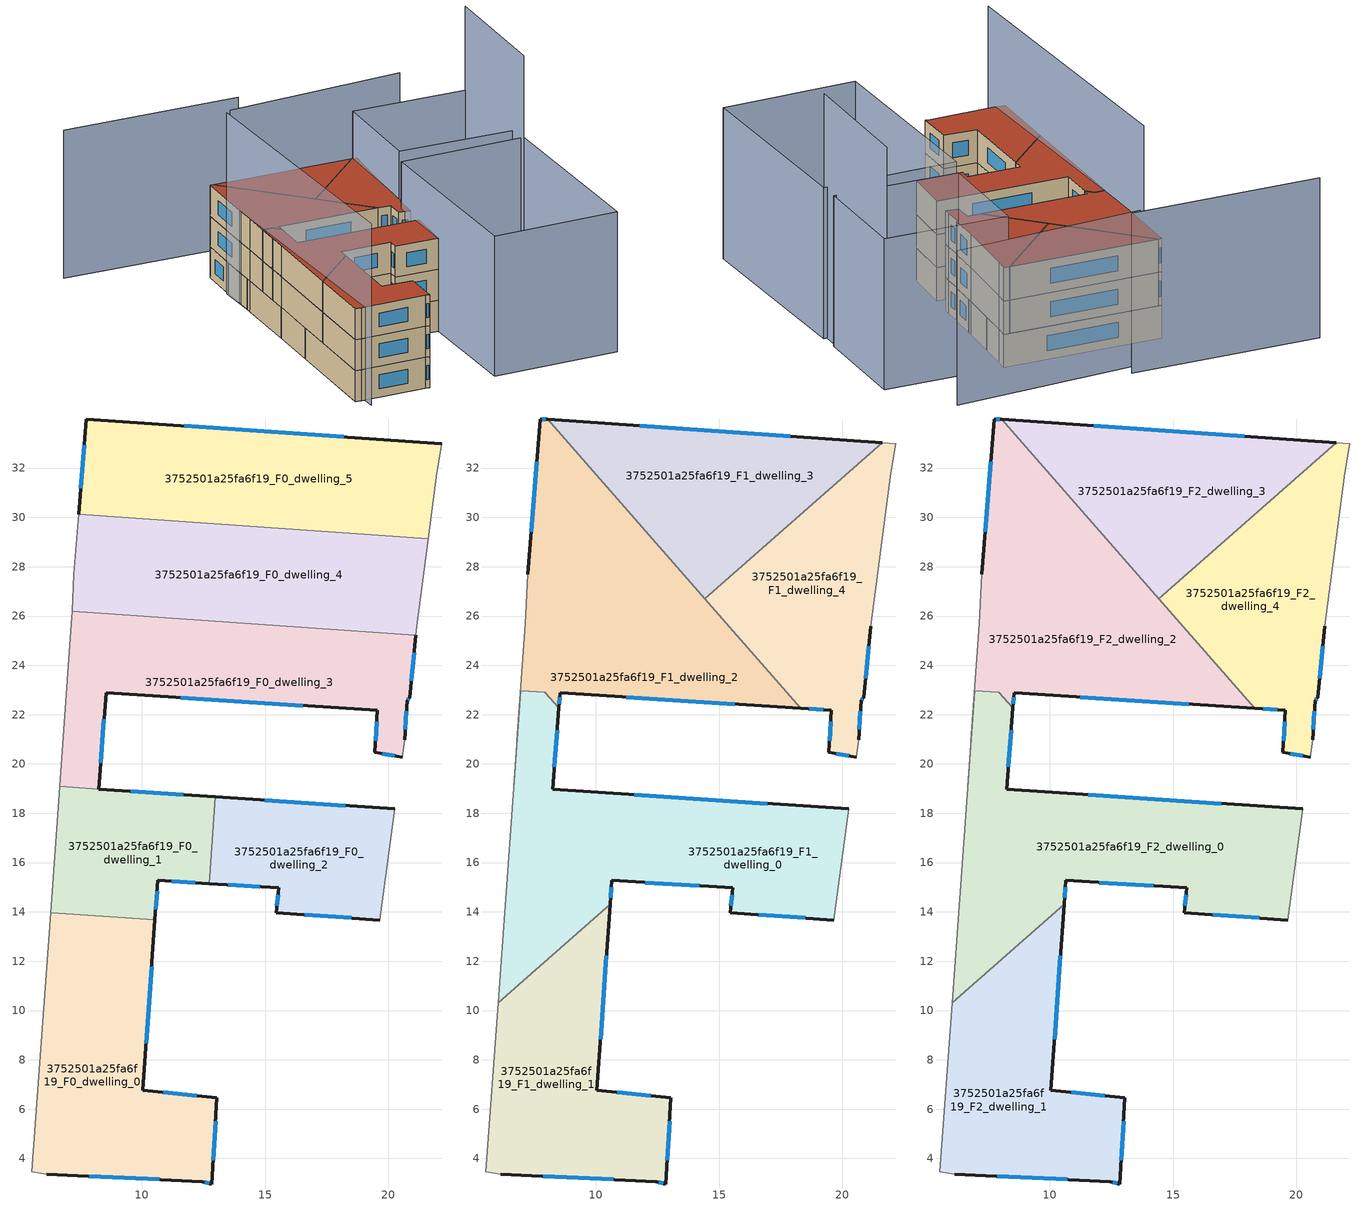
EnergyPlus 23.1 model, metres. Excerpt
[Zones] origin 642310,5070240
3752501a25fa6f19_F0_dwelling_0
 floor ground (EU_floor_Construction): 10.54,13.67 10.05,6.77 13.05,6.47 12.85,2.96 12.45,3.07 6.14,3.37 5.54,3.47 6.3,13.97 z0
 wall outside (EU_wall_Construction): 6.14,3.37 12.45,3.07 12.85,2.96 13.05,6.47 10.05,6.77 10.54,13.67 z0:3
 wall adiabatic (EU_wall_Construction): 6.3,13.97 5.54,3.47 6.14,3.37 z0:3
 wall to 3752501a25fa6f19_F0_dwelling_1 (EU_wall_Construction): 10.54,13.67 6.3,13.97 z0:3
 window (EU_Window_Construction): 7.88,3.28 10.71,3.15 / 10.18,8.67 10.4,11.77 / 12.22,6.55 10.87,6.69 / 12.9,3.93 12.99,5.5 / 12.56,3.04 12.74,2.99 z0.83:2.17
3752501a25fa6f19_F0_dwelling_1
 floor ground (EU_floor_Construction): 12.98,18.66 12.73,15.15 10.65,15.27 10.54,13.67 6.3,13.97 6.67,19.09 8.25,18.98 z0
 wall outside (EU_wall_Construction): 12.98,18.66 8.25,18.98 / 10.54,13.67 10.65,15.27 12.73,15.15 z0:3
 wall to 3752501a25fa6f19_F0_dwelling_2 (EU_wall_Construction): 12.73,15.15 12.98,18.66 z0:3
 wall adiabatic (EU_wall_Construction): 6.67,19.09 6.3,13.97 z0:3
 wall to 3752501a25fa6f19_F0_dwelling_3 (EU_wall_Construction): 8.25,18.98 6.67,19.09 z0:3
 window (EU_Window_Construction): 11.68,18.75 9.55,18.89 / 11.22,15.24 12.16,15.18 / 10.57,14.12 10.62,14.83 z0.83:2.17
3752501a25fa6f19_F0_dwelling_2
 floor ground (EU_floor_Construction): 20.26,18.17 19.66,13.67 15.45,13.97 15.55,14.97 12.73,15.15 12.98,18.66 z0
 wall outside (EU_wall_Construction): 12.73,15.15 15.55,14.97 15.45,13.97 19.66,13.67 / 20.26,18.17 12.99,18.66 z0:3
 wall adiabatic (EU_wall_Construction): 19.66,13.67 20.26,18.17 z0:3
 window (EU_Window_Construction): 15.53,14.7 15.48,14.25 / 13.51,15.1 14.78,15.02 / 18.26,18.31 14.99,18.53 / 16.61,13.89 18.5,13.75 z0.83:2.17
3752501a25fa6f19_F0_dwelling_3
 floor ground (EU_floor_Construction): 21.12,25.21 20.86,22.68 20.76,22.58 20.66,20.98 20.56,20.28 19.46,20.48 19.56,22.18 8.55,22.88 8.25,18.98 6.67,19.09 7.15,25.68 7.18,26.2 z0
 wall outside (EU_wall_Construction): 8.25,18.98 8.55,22.88 19.56,22.18 19.46,20.48 20.56,20.28 / 20.66,20.98 20.76,22.58 20.86,22.68 21.12,25.21 z0:3
 wall adiabatic (EU_wall_Construction): 7.18,26.2 7.15,25.68 6.67,19.09 / 20.56,20.28 20.66,20.98 z0:3
 wall to 3752501a25fa6f19_F0_dwelling_4 (EU_wall_Construction): 21.12,25.21 7.18,26.2 z0:3
 window (EU_Window_Construction): 19.53,21.71 19.49,20.94 / 11.58,22.69 16.53,22.37 / 8.33,20.06 8.47,21.81 / 20.93,23.38 21.05,24.52 / 20.79,22.6 20.83,22.65 / 20.69,21.42 20.73,22.14 / 19.76,20.42 20.26,20.33 z0.83:2.17
3752501a25fa6f19_F0_dwelling_4
 floor ground (EU_floor_Construction): 21.62,29.13 21.16,25.58 21.12,25.21 7.18,26.2 7.25,27.68 7.44,30.13 z0
 wall adiabatic (EU_wall_Construction): 7.44,30.13 7.25,27.68 7.18,26.2 / 21.12,25.21 21.16,25.58 21.62,29.13 z0:3
 wall to 3752501a25fa6f19_F0_dwelling_5 (EU_wall_Construction): 21.62,29.13 7.44,30.13 z0:3
3752501a25fa6f19_F0_dwelling_5
 floor ground (EU_floor_Construction): 22.16,32.99 21.96,31.78 21.62,29.13 7.44,30.13 7.75,33.99 z0
 wall outside (EU_wall_Construction): 22.16,32.99 7.75,33.99 7.44,30.13 z0:3
 wall adiabatic (EU_wall_Construction): 21.62,29.13 21.96,31.78 22.16,32.99 z0:3
 window (EU_Window_Construction): 7.67,32.93 7.53,31.19 / 18.2,33.26 11.72,33.71 z0.83:2.17
3752501a25fa6f19_F1_dwelling_0
 floor to 3752501a25fa6f19_F0_dwelling_2 (EU_floor_Construction): 20.26,18.17 19.66,13.67 15.45,13.97 15.55,14.97 12.73,15.15 12.99,18.66 z3
 floor to 3752501a25fa6f19_F0_dwelling_1 (EU_floor_Construction): 12.98,18.66 12.73,15.15 10.65,15.27 10.58,14.3 9.92,13.72 6.3,13.97 6.68,19.09 8.25,18.98 z3
 floor to 3752501a25fa6f19_F0_dwelling_0 (EU_floor_Construction): 9.92,13.72 6.04,10.31 6.3,13.97 z3
 floor to 3752501a25fa6f19_F0_dwelling_3 (EU_floor_Construction): 7.94,22.92 8.5,22.27 8.25,18.98 6.68,19.09 6.96,22.98 z3
 wall outside (EU_wall_Construction): 20.26,18.17 8.25,18.98 8.5,22.27 / 10.58,14.3 10.65,15.27 15.55,14.97 15.45,13.97 19.66,13.67 z3:6
 wall adiabatic (EU_wall_Construction): 19.66,13.67 20.26,18.17 / 6.96,22.98 6.04,10.31 z3:6
 wall to 3752501a25fa6f19_F1_dwelling_1 (EU_wall_Construction): 6.04,10.31 10.58,14.3 z3:6
 wall to 3752501a25fa6f19_F1_dwelling_2 (EU_wall_Construction): 8.5,22.27 7.94,22.92 6.96,22.98 z3:6
 window (EU_Window_Construction): 8.32,19.89 8.43,21.37 / 16.95,18.4 11.55,18.76 / 16.61,13.89 18.5,13.75 / 15.53,14.7 15.48,14.25 / 12,15.19 14.2,15.06 / 10.6,14.57 10.63,15.01 z3.83:5.17
3752501a25fa6f19_F1_dwelling_1
 floor to 3752501a25fa6f19_F0_dwelling_0 (EU_floor_Construction): 10.54,13.68 10.05,6.77 13.05,6.47 12.85,2.96 12.45,3.07 6.14,3.37 5.54,3.47 6.04,10.31 9.92,13.72 z3
 floor to 3752501a25fa6f19_F0_dwelling_1 (EU_floor_Construction): 10.58,14.3 10.54,13.68 9.92,13.72 z3
 wall outside (EU_wall_Construction): 6.14,3.37 12.45,3.07 12.85,2.96 13.05,6.47 10.05,6.77 10.58,14.3 z3:6
 wall adiabatic (EU_wall_Construction): 6.04,10.31 5.54,3.47 6.14,3.37 z3:6
 window (EU_Window_Construction): 12.56,3.04 12.74,2.99 / 7.88,3.28 10.71,3.15 / 10.19,8.84 10.43,12.23 / 12.22,6.55 10.87,6.69 / 12.9,3.93 12.99,5.5 z3.83:5.17
3752501a25fa6f19_F1_dwelling_2
 floor to 3752501a25fa6f19_F0_dwelling_3 (EU_floor_Construction): 15.37,25.62 18.32,22.26 8.55,22.88 8.5,22.27 7.94,22.92 6.96,22.98 6.7,19.48 7.15,25.68 7.18,26.2 z3
 floor to 3752501a25fa6f19_F0_dwelling_4 (EU_floor_Construction): 11.68,29.83 15.37,25.62 7.18,26.2 7.25,27.68 7.45,30.13 z3
 floor to 3752501a25fa6f19_F0_dwelling_5 (EU_floor_Construction): 8.04,33.97 11.68,29.83 7.45,30.13 7.75,33.99 z3
 wall outside (EU_wall_Construction): 8.04,33.97 7.75,33.99 7.25,27.68 / 8.5,22.27 8.55,22.88 18.32,22.26 z3:6
 wall adiabatic (EU_wall_Construction): 7.25,27.68 7.15,25.68 6.81,20.92 / 6.8,20.8 6.67,19.08 6.96,22.98 / 6.8,20.8 6.81,20.92 z3:6
 wall to 3752501a25fa6f19_F1_dwelling_3 (EU_wall_Construction): 14.42,26.71 8.04,33.97 z3:6
 wall to 3752501a25fa6f19_F1_dwelling_4 (EU_wall_Construction): 18.32,22.26 14.42,26.7 z3:6
 window (EU_Window_Construction): 7.61,32.25 7.39,29.42 / 7.96,33.98 7.83,33.98 / 11.24,22.71 15.63,22.43 / 8.52,22.44 8.54,22.71 z3.83:5.17
3752501a25fa6f19_F1_dwelling_3
 floor to 3752501a25fa6f19_F0_dwelling_5 (EU_floor_Construction): 21.62,33.02 17.51,29.42 11.68,29.83 8.04,33.97 z3
 floor to 3752501a25fa6f19_F0_dwelling_4 (EU_floor_Construction): 17.51,29.42 14.42,26.71 11.68,29.83 z3
 wall outside (EU_wall_Construction): 21.62,33.02 8.04,33.97 z3:6
 wall to 3752501a25fa6f19_F1_dwelling_4 (EU_wall_Construction): 14.42,26.71 21.62,33.02 z3:6
 window (EU_Window_Construction): 17.88,33.28 11.78,33.71 z3.83:5.17
3752501a25fa6f19_F1_dwelling_4
 floor to 3752501a25fa6f19_F0_dwelling_4 (EU_floor_Construction): 21.62,29.13 21.16,25.58 21.12,25.21 15.37,25.62 14.42,26.71 17.51,29.42 z3
 floor to 3752501a25fa6f19_F0_dwelling_3 (EU_floor_Construction): 21.12,25.21 20.86,22.68 20.76,22.58 20.66,20.98 20.56,20.28 19.46,20.48 19.56,22.18 18.32,22.26 15.37,25.62 z3
 floor to 3752501a25fa6f19_F0_dwelling_5 (EU_floor_Construction): 22.16,32.99 21.96,31.78 21.62,29.13 17.51,29.42 21.62,33.02 z3
 wall outside (EU_wall_Construction): 20.66,20.98 20.76,22.58 20.86,22.68 21.16,25.58 / 18.32,22.26 19.56,22.18 19.46,20.48 20.56,20.28 z3:6
 wall adiabatic (EU_wall_Construction): 21.16,25.58 21.96,31.78 22.16,32.99 21.62,33.02 / 20.56,20.28 20.66,20.98 z3:6
 window (EU_Window_Construction): 20.94,23.48 21.08,24.78 / 20.79,22.6 20.83,22.65 / 20.69,21.42 20.73,22.14 / 19.76,20.42 20.26,20.33 / 19.53,21.71 19.49,20.94 / 18.66,22.23 19.22,22.2 z3.83:5.17
3752501a25fa6f19_F2_dwelling_0
 floor to 3752501a25fa6f19_F1_dwelling_0 (EU_floor_Construction): 20.26,18.17 19.66,13.67 15.45,13.97 15.55,14.97 10.65,15.27 10.58,14.3 6.04,10.31 6.96,22.98 7.94,22.92 8.5,22.27 8.25,18.98 z6
 wall outside (EU_wall_Construction): 20.26,18.17 8.25,18.98 8.5,22.27 / 10.58,14.3 10.65,15.27 15.55,14.97 15.45,13.97 19.66,13.67 z6:9
 wall adiabatic (EU_wall_Construction): 19.66,13.67 20.26,18.17 / 6.96,22.98 6.04,10.31 z6:9
 wall to 3752501a25fa6f19_F2_dwelling_1 (EU_wall_Construction): 6.04,10.31 10.58,14.3 z6:9
 wall to 3752501a25fa6f19_F2_dwelling_2 (EU_wall_Construction): 8.5,22.27 7.94,22.92 6.96,22.98 z6:9
 window (EU_Window_Construction): 8.32,19.89 8.43,21.37 / 16.95,18.4 11.55,18.76 / 16.61,13.89 18.5,13.75 / 15.53,14.7 15.48,14.25 / 12,15.19 14.2,15.06 / 10.6,14.57 10.63,15.01 z6.83:8.17
 roof outside (EU_roof_Construction): 19.66,13.67 20.26,18.17 8.25,18.98 8.5,22.27 7.94,22.92 6.96,22.98 6.04,10.31 10.58,14.3 10.65,15.27 15.55,14.97 15.45,13.97 z9
3752501a25fa6f19_F2_dwelling_1
 floor to 3752501a25fa6f19_F1_dwelling_1 (EU_floor_Construction): 10.58,14.3 10.05,6.77 13.05,6.47 12.85,2.96 12.45,3.07 6.14,3.37 5.54,3.47 6.04,10.31 z6
 wall outside (EU_wall_Construction): 6.14,3.37 12.45,3.07 12.85,2.96 13.05,6.47 10.05,6.77 10.58,14.3 z6:9
 wall adiabatic (EU_wall_Construction): 6.04,10.31 5.54,3.47 6.14,3.37 z6:9
 window (EU_Window_Construction): 12.56,3.04 12.74,2.99 / 7.88,3.28 10.71,3.15 / 10.19,8.84 10.43,12.23 / 12.22,6.55 10.87,6.69 / 12.9,3.93 12.99,5.5 z6.83:8.17
 roof outside (EU_roof_Construction): 12.85,2.96 13.05,6.47 10.05,6.77 10.58,14.3 6.04,10.31 5.54,3.47 6.14,3.37 12.45,3.07 z9
3752501a25fa6f19_F2_dwelling_2
 floor to 3752501a25fa6f19_F1_dwelling_2 (EU_floor_Construction): 8.04,33.97 18.32,22.26 8.55,22.88 8.5,22.27 7.94,22.92 6.96,22.98 6.67,19.08 6.8,20.8 6.81,20.92 7.15,25.68 7.25,27.68 7.75,33.99 z6
 wall outside (EU_wall_Construction): 8.04,33.97 7.75,33.99 7.25,27.68 / 8.5,22.27 8.55,22.88 18.32,22.26 z6:9
 wall adiabatic (EU_wall_Construction): 7.25,27.68 7.15,25.68 6.81,20.92 6.8,20.8 6.67,19.08 6.96,22.98 z6:9
 wall to 3752501a25fa6f19_F2_dwelling_3 (EU_wall_Construction): 14.42,26.71 8.04,33.97 z6:9
 wall to 3752501a25fa6f19_F2_dwelling_4 (EU_wall_Construction): 18.32,22.26 14.42,26.7 z6:9
 window (EU_Window_Construction): 7.61,32.25 7.39,29.42 / 7.96,33.98 7.83,33.98 / 11.24,22.71 15.63,22.43 / 8.52,22.44 8.54,22.71 z6.83:8.17
 roof outside (EU_roof_Construction): 18.32,22.26 8.04,33.97 7.75,33.99 7.25,27.68 7.15,25.68 6.81,20.92 6.8,20.8 6.67,19.08 6.96,22.98 7.94,22.92 8.5,22.27 8.55,22.88 z9
3752501a25fa6f19_F2_dwelling_3
 floor to 3752501a25fa6f19_F1_dwelling_3 (EU_floor_Construction): 21.62,33.02 14.42,26.71 8.04,33.97 z6
 wall outside (EU_wall_Construction): 21.62,33.02 8.04,33.97 z6:9
 wall to 3752501a25fa6f19_F2_dwelling_4 (EU_wall_Construction): 14.42,26.71 21.62,33.02 z6:9
 window (EU_Window_Construction): 17.88,33.28 11.78,33.71 z6.83:8.17
 roof outside (EU_roof_Construction): 21.62,33.02 8.04,33.97 14.42,26.71 z9
3752501a25fa6f19_F2_dwelling_4
 floor to 3752501a25fa6f19_F1_dwelling_4 (EU_floor_Construction): 22.16,32.99 21.96,31.78 21.16,25.58 20.86,22.68 20.76,22.58 20.66,20.98 20.56,20.28 19.46,20.48 19.56,22.18 18.32,22.26 14.42,26.71 21.62,33.02 z6
 wall outside (EU_wall_Construction): 20.66,20.98 20.76,22.58 20.86,22.68 21.16,25.58 / 18.32,22.26 19.56,22.18 19.46,20.48 20.56,20.28 z6:9
 wall adiabatic (EU_wall_Construction): 21.16,25.58 21.96,31.78 22.16,32.99 21.62,33.02 / 20.56,20.28 20.66,20.98 z6:9
 window (EU_Window_Construction): 20.94,23.48 21.08,24.78 / 20.79,22.6 20.83,22.65 / 20.69,21.42 20.73,22.14 / 19.76,20.42 20.26,20.33 / 19.53,21.71 19.49,20.94 / 18.66,22.23 19.22,22.2 z6.83:8.17
 roof outside (EU_roof_Construction): 20.56,20.28 20.66,20.98 20.76,22.58 20.86,22.68 21.16,25.58 21.96,31.78 22.16,32.99 21.62,33.02 14.42,26.71 18.32,22.26 19.56,22.18 19.46,20.48 z9
shading: 32.19,20.46 31.36,1.86 / 31.36,1.86 19.15,2.41 / 19.15,2.41 19.98,21.01 / 19.98,21.01 32.19,20.46 / 21.72,33.02 33.02,32.16 / 33.02,32.16 32.27,22.27 / 32.27,22.27 20.97,23.13 / 20.97,23.13 21.72,33.02 z0:13.6; 7.29,30.12 6.39,2.11 z0:17.6; 29.27,37.89 11.96,37.89 z0:13.9; 13.46,39.09 -3.72,40.25 z0:14.4; 31.86,19.89 32.77,32.18 z0:21.8
[Building]
EU S2 Campaign: North Axis=0; Terrain=City; Solar Distribution=FullExterior
[Site:Location]
Lyon-Bron: Latitude=45.75; Longitude=5; Time Zone=1; Elevation=198
[SizingPeriod:WeatherFileDays]
AnnualSizingPeriod: Begin Month=1; Begin Day of Month=1; End Month=12; End Day of Month=31; Day of Week for Start Day=Monday; Use Weather File Daylight Saving Period=No; Use Weather File Rain and Snow Indicators=No
[MATERIAL]
EU_InternalMass_Material: Roughness=MediumRough; Thickness=0.1; Conductivity=1; Density=1800; Specific Heat=900; Thermal Absorptance=0.9; Solar Absorptance=0.7; Visible Absorptance=0.7
[MATERIAL:NOMASS] Roughness=MediumRough; Thermal Absorptance=0.9; Solar Absorptance=0.7; Visible Absorptance=0.7
Name | Thermal Resistance
EU_wall_NoMass | 0.87146
EU_roof_NoMass | 0.842276
EU_floor_NoMass | 0.496999
[WINDOWMATERIAL:SIMPLEGLAZINGSYSTEM]
EU_Window_SimpleGlazing: UFactor=2.2525; Solar Heat Gain Coefficient=0.76; Visible Transmittance=0.76
[CONSTRUCTION]
EU_wall_Construction: EU_wall_NoMass
EU_roof_Construction: EU_roof_NoMass
EU_floor_Construction: EU_floor_NoMass
EU_Window_Construction: EU_Window_SimpleGlazing
EU_InternalMass_Construction: EU_InternalMass_Material
[ZONE] Type=1; Multiplier=1; Ceiling Height=autocalculate; Floor Area=autocalculate; Part of Total Floor Area=Yes
Name | Volume
3752501a25fa6f19_F0_dwelling_0 | 166.64
3752501a25fa6f19_F1_dwelling_0; 3752501a25fa6f19_F2_dwelling_0 | 213.232
3752501a25fa6f19_F0_dwelling_1 | 87.3926
3752501a25fa6f19_F1_dwelling_1; 3752501a25fa6f19_F2_dwelling_1 | 147.257
3752501a25fa6f19_F0_dwelling_2 | 88.53
3752501a25fa6f19_F1_dwelling_2; 3752501a25fa6f19_F2_dwelling_2 | 194.511
3752501a25fa6f19_F0_dwelling_3 | 157.334
3752501a25fa6f19_F1_dwelling_3; 3752501a25fa6f19_F2_dwelling_3 | 138.869
3752501a25fa6f19_F0_dwelling_4 | 166.635
3752501a25fa6f19_F1_dwelling_4; 3752501a25fa6f19_F2_dwelling_4 | 139.223
3752501a25fa6f19_F0_dwelling_5 | 166.627
[INTERNALMASS] Construction=EU_InternalMass_Construction
Name | Zone or ZoneList | Surface Area
3752501a25fa6f19_F0_dwelling_0_EU_InternalMass | 3752501a25fa6f19_F0_dwelling_0 | 55.5465
3752501a25fa6f19_F0_dwelling_1_EU_InternalMass | 3752501a25fa6f19_F0_dwelling_1 | 29.1341
3752501a25fa6f19_F0_dwelling_2_EU_InternalMass | 3752501a25fa6f19_F0_dwelling_2 | 29.5116
3752501a25fa6f19_F0_dwelling_3_EU_InternalMass | 3752501a25fa6f19_F0_dwelling_3 | 52.4449
3752501a25fa6f19_F0_dwelling_4_EU_InternalMass | 3752501a25fa6f19_F0_dwelling_4 | 55.5454
3752501a25fa6f19_F0_dwelling_5_EU_InternalMass | 3752501a25fa6f19_F0_dwelling_5 | 55.5422
3752501a25fa6f19_F1_dwelling_0_EU_InternalMass | 3752501a25fa6f19_F1_dwelling_0 | 71.0938
3752501a25fa6f19_F1_dwelling_1_EU_InternalMass | 3752501a25fa6f19_F1_dwelling_1 | 49.0858
3752501a25fa6f19_F1_dwelling_2_EU_InternalMass | 3752501a25fa6f19_F1_dwelling_2 | 64.8467
3752501a25fa6f19_F1_dwelling_3_EU_InternalMass | 3752501a25fa6f19_F1_dwelling_3 | 46.2899
3752501a25fa6f19_F1_dwelling_4_EU_InternalMass | 3752501a25fa6f19_F1_dwelling_4 | 46.4078
3752501a25fa6f19_F2_dwelling_0_EU_InternalMass | 3752501a25fa6f19_F2_dwelling_0 | 71.0938
3752501a25fa6f19_F2_dwelling_1_EU_InternalMass | 3752501a25fa6f19_F2_dwelling_1 | 49.0858
3752501a25fa6f19_F2_dwelling_2_EU_InternalMass | 3752501a25fa6f19_F2_dwelling_2 | 64.8467
3752501a25fa6f19_F2_dwelling_3_EU_InternalMass | 3752501a25fa6f19_F2_dwelling_3 | 46.2899
3752501a25fa6f19_F2_dwelling_4_EU_InternalMass | 3752501a25fa6f19_F2_dwelling_4 | 46.4078
[OTHEREQUIPMENT] Fuel Type=Electricity; Design Level Calculation Method=Watts/Area; Power per Zone Floor Area=1; Fraction Latent=0; Fraction Radiant=0; Fraction Lost=0; Carbon Dioxide Generation Rate=0; EndUse Subcategory=EU_Step8_InternalGains
Name | Zone or ZoneList or Space or SpaceList | Schedule
EU_Step8_InternalGain_3752501a25fa6f19_F0_dwelling_0_f000 | 3752501a25fa6f19_F0_dwelling_0 | EU_Step8_GainSchedule_3752501a25fa6f19_F0_dwelling_0_f000
EU_Step8_InternalGain_3752501a25fa6f19_F0_dwelling_1_f000 | 3752501a25fa6f19_F0_dwelling_1 | EU_Step8_GainSchedule_3752501a25fa6f19_F0_dwelling_1_f000
EU_Step8_InternalGain_3752501a25fa6f19_F0_dwelling_2_f000 | 3752501a25fa6f19_F0_dwelling_2 | EU_Step8_GainSchedule_3752501a25fa6f19_F0_dwelling_2_f000
EU_Step8_InternalGain_3752501a25fa6f19_F0_dwelling_3_f000 | 3752501a25fa6f19_F0_dwelling_3 | EU_Step8_GainSchedule_3752501a25fa6f19_F0_dwelling_3_f000
EU_Step8_InternalGain_3752501a25fa6f19_F0_dwelling_4_f000 | 3752501a25fa6f19_F0_dwelling_4 | EU_Step8_GainSchedule_3752501a25fa6f19_F0_dwelling_4_f000
EU_Step8_InternalGain_3752501a25fa6f19_F0_dwelling_5_f000 | 3752501a25fa6f19_F0_dwelling_5 | EU_Step8_GainSchedule_3752501a25fa6f19_F0_dwelling_5_f000
EU_Step8_InternalGain_3752501a25fa6f19_F1_dwelling_0_f000 | 3752501a25fa6f19_F1_dwelling_0 | EU_Step8_GainSchedule_3752501a25fa6f19_F1_dwelling_0_f000
EU_Step8_InternalGain_3752501a25fa6f19_F1_dwelling_1_f000 | 3752501a25fa6f19_F1_dwelling_1 | EU_Step8_GainSchedule_3752501a25fa6f19_F1_dwelling_1_f000
EU_Step8_InternalGain_3752501a25fa6f19_F1_dwelling_2_f000 | 3752501a25fa6f19_F1_dwelling_2 | EU_Step8_GainSchedule_3752501a25fa6f19_F1_dwelling_2_f000
EU_Step8_InternalGain_3752501a25fa6f19_F1_dwelling_3_f000 | 3752501a25fa6f19_F1_dwelling_3 | EU_Step8_GainSchedule_3752501a25fa6f19_F1_dwelling_3_f000
EU_Step8_InternalGain_3752501a25fa6f19_F1_dwelling_4_f000 | 3752501a25fa6f19_F1_dwelling_4 | EU_Step8_GainSchedule_3752501a25fa6f19_F1_dwelling_4_f000
EU_Step8_InternalGain_3752501a25fa6f19_F2_dwelling_0_f000 | 3752501a25fa6f19_F2_dwelling_0 | EU_Step8_GainSchedule_3752501a25fa6f19_F2_dwelling_0_f000
EU_Step8_InternalGain_3752501a25fa6f19_F2_dwelling_1_f000 | 3752501a25fa6f19_F2_dwelling_1 | EU_Step8_GainSchedule_3752501a25fa6f19_F2_dwelling_1_f000
EU_Step8_InternalGain_3752501a25fa6f19_F2_dwelling_2_f000 | 3752501a25fa6f19_F2_dwelling_2 | EU_Step8_GainSchedule_3752501a25fa6f19_F2_dwelling_2_f000
EU_Step8_InternalGain_3752501a25fa6f19_F2_dwelling_3_f000 | 3752501a25fa6f19_F2_dwelling_3 | EU_Step8_GainSchedule_3752501a25fa6f19_F2_dwelling_3_f000
EU_Step8_InternalGain_3752501a25fa6f19_F2_dwelling_4_f000 | 3752501a25fa6f19_F2_dwelling_4 | EU_Step8_GainSchedule_3752501a25fa6f19_F2_dwelling_4_f000
[ZONEVENTILATION:DESIGNFLOWRATE] Schedule=EU_AlwaysOn; Design Flow Rate Calculation Method=AirChanges/Hour; Air Changes per Hour=0.425; Ventilation Type=Natural; Fan Pressure Rise=0; Fan Total Efficiency=1; Constant Term Coefficient=1; Temperature Term Coefficient=0; Velocity Term Coefficient=0; Velocity Squared Term Coefficient=0; Minimum Indoor Temperature=-100; Maximum Indoor Temperature=100; Delta Temperature=-100; Minimum Outdoor Temperature=-100; Maximum Outdoor Temperature=100; Maximum Wind Speed=40
Name | Zone or ZoneList or Space or SpaceList
EU_ConstantAir_3752501a25fa6f19_F0_dwelling_0 | 3752501a25fa6f19_F0_dwelling_0
EU_ConstantAir_3752501a25fa6f19_F0_dwelling_1 | 3752501a25fa6f19_F0_dwelling_1
EU_ConstantAir_3752501a25fa6f19_F0_dwelling_2 | 3752501a25fa6f19_F0_dwelling_2
EU_ConstantAir_3752501a25fa6f19_F0_dwelling_3 | 3752501a25fa6f19_F0_dwelling_3
EU_ConstantAir_3752501a25fa6f19_F0_dwelling_4 | 3752501a25fa6f19_F0_dwelling_4
EU_ConstantAir_3752501a25fa6f19_F0_dwelling_5 | 3752501a25fa6f19_F0_dwelling_5
EU_ConstantAir_3752501a25fa6f19_F1_dwelling_0 | 3752501a25fa6f19_F1_dwelling_0
EU_ConstantAir_3752501a25fa6f19_F1_dwelling_1 | 3752501a25fa6f19_F1_dwelling_1
EU_ConstantAir_3752501a25fa6f19_F1_dwelling_2 | 3752501a25fa6f19_F1_dwelling_2
EU_ConstantAir_3752501a25fa6f19_F1_dwelling_3 | 3752501a25fa6f19_F1_dwelling_3
EU_ConstantAir_3752501a25fa6f19_F1_dwelling_4 | 3752501a25fa6f19_F1_dwelling_4
EU_ConstantAir_3752501a25fa6f19_F2_dwelling_0 | 3752501a25fa6f19_F2_dwelling_0
EU_ConstantAir_3752501a25fa6f19_F2_dwelling_1 | 3752501a25fa6f19_F2_dwelling_1
EU_ConstantAir_3752501a25fa6f19_F2_dwelling_2 | 3752501a25fa6f19_F2_dwelling_2
EU_ConstantAir_3752501a25fa6f19_F2_dwelling_3 | 3752501a25fa6f19_F2_dwelling_3
EU_ConstantAir_3752501a25fa6f19_F2_dwelling_4 | 3752501a25fa6f19_F2_dwelling_4
[HVACTEMPLATE:THERMOSTAT] Constant Heating Setpoint=20; Constant Cooling Setpoint=50
EU_HeatOnly_3752501a25fa6f19_F0_dwelling_0; EU_HeatOnly_3752501a25fa6f19_F0_dwelling_1; EU_HeatOnly_3752501a25fa6f19_F0_dwelling_2; EU_HeatOnly_3752501a25fa6f19_F0_dwelling_3; EU_HeatOnly_3752501a25fa6f19_F0_dwelling_4; EU_HeatOnly_3752501a25fa6f19_F0_dwelling_5; EU_HeatOnly_3752501a25fa6f19_F1_dwelling_0; EU_HeatOnly_3752501a25fa6f19_F1_dwelling_1; EU_HeatOnly_3752501a25fa6f19_F1_dwelling_2; EU_HeatOnly_3752501a25fa6f19_F1_dwelling_3; EU_HeatOnly_3752501a25fa6f19_F1_dwelling_4; EU_HeatOnly_3752501a25fa6f19_F2_dwelling_0; EU_HeatOnly_3752501a25fa6f19_F2_dwelling_1; EU_HeatOnly_3752501a25fa6f19_F2_dwelling_2; EU_HeatOnly_3752501a25fa6f19_F2_dwelling_3; EU_HeatOnly_3752501a25fa6f19_F2_dwelling_4
[HVACTEMPLATE:ZONE:IDEALLOADSAIRSYSTEM] System Availability Schedule=EU_AlwaysOn; Maximum Heating Supply Air Temperature=50; Minimum Cooling Supply Air Temperature=13; Maximum Heating Supply Air Humidity Ratio=0.0156; Minimum Cooling Supply Air Humidity Ratio=0.0077; Heating Limit=NoLimit; Cooling Limit=NoLimit; Heating Availability Schedule=EU_AlwaysOn; Cooling Availability Schedule=EU_CoolingOff; Dehumidification Control Type=ConstantSensibleHeatRatio; Cooling Sensible Heat Ratio=0.7; Dehumidification Setpoint=60; Humidification Control Type=None; Humidification Setpoint=30; Outdoor Air Method=None; Outdoor Air Flow Rate per Person=0.00944; Outdoor Air Flow Rate per Zone Floor Area=0; Outdoor Air Flow Rate per Zone=0; Demand Controlled Ventilation Type=None; Outdoor Air Economizer Type=NoEconomizer; Heat Recovery Type=None; Sensible Heat Recovery Effectiveness=0.7; Latent Heat Recovery Effectiveness=0.65
Name | Template Thermostat
3752501a25fa6f19_F0_dwelling_0 | EU_HeatOnly_3752501a25fa6f19_F0_dwelling_0
3752501a25fa6f19_F0_dwelling_1 | EU_HeatOnly_3752501a25fa6f19_F0_dwelling_1
3752501a25fa6f19_F0_dwelling_2 | EU_HeatOnly_3752501a25fa6f19_F0_dwelling_2
3752501a25fa6f19_F0_dwelling_3 | EU_HeatOnly_3752501a25fa6f19_F0_dwelling_3
3752501a25fa6f19_F0_dwelling_4 | EU_HeatOnly_3752501a25fa6f19_F0_dwelling_4
3752501a25fa6f19_F0_dwelling_5 | EU_HeatOnly_3752501a25fa6f19_F0_dwelling_5
3752501a25fa6f19_F1_dwelling_0 | EU_HeatOnly_3752501a25fa6f19_F1_dwelling_0
3752501a25fa6f19_F1_dwelling_1 | EU_HeatOnly_3752501a25fa6f19_F1_dwelling_1
3752501a25fa6f19_F1_dwelling_2 | EU_HeatOnly_3752501a25fa6f19_F1_dwelling_2
3752501a25fa6f19_F1_dwelling_3 | EU_HeatOnly_3752501a25fa6f19_F1_dwelling_3
3752501a25fa6f19_F1_dwelling_4 | EU_HeatOnly_3752501a25fa6f19_F1_dwelling_4
3752501a25fa6f19_F2_dwelling_0 | EU_HeatOnly_3752501a25fa6f19_F2_dwelling_0
3752501a25fa6f19_F2_dwelling_1 | EU_HeatOnly_3752501a25fa6f19_F2_dwelling_1
3752501a25fa6f19_F2_dwelling_2 | EU_HeatOnly_3752501a25fa6f19_F2_dwelling_2
3752501a25fa6f19_F2_dwelling_3 | EU_HeatOnly_3752501a25fa6f19_F2_dwelling_3
3752501a25fa6f19_F2_dwelling_4 | EU_HeatOnly_3752501a25fa6f19_F2_dwelling_4
[SIZING:ZONE] Zone Cooling Design Supply Air Temperature Input Method=SupplyAirTemperature; Zone Cooling Design Supply Air Temperature=13; Zone Heating Design Supply Air Temperature Input Method=SupplyAirTemperature; Zone Heating Design Supply Air Temperature=50; Zone Cooling Design Supply Air Humidity Ratio=0.008; Zone Heating Design Supply Air Humidity Ratio=0.008; Cooling Design Air Flow Method=DesignDay; Cooling Design Air Flow Rate=0; Cooling Minimum Air Flow per Zone Floor Area=0.000762; Cooling Minimum Air Flow=0; Cooling Minimum Air Flow Fraction=0.2; Heating Design Air Flow Method=DesignDay; Heating Design Air Flow Rate=0; Heating Maximum Air Flow per Zone Floor Area=0.002032; Heating Maximum Air Flow=0.141576; Heating Maximum Air Flow Fraction=0.3; Account for Dedicated Outdoor Air System=No; Dedicated Outdoor Air System Control Strategy=NeutralSupplyAir; Dedicated Outdoor Air Low Setpoint Temperature for Design=autosize; Dedicated Outdoor Air High Setpoint Temperature for Design=autosize; Zone Load Sizing Method=Sensible Load Only No Latent Load; Zone Latent Cooling Design Supply Air Humidity Ratio Input Method=HumidityRatioDifference; Zone Cooling Design Supply Air Humidity Ratio Difference=0.005; Zone Latent Heating Design Supply Air Humidity Ratio Input Method=HumidityRatioDifference; Zone Humidification Design Supply Air Humidity Ratio Difference=0.005
3752501a25fa6f19_F0_dwelling_0; 3752501a25fa6f19_F0_dwelling_1; 3752501a25fa6f19_F0_dwelling_2; 3752501a25fa6f19_F0_dwelling_3; 3752501a25fa6f19_F0_dwelling_4; 3752501a25fa6f19_F0_dwelling_5; 3752501a25fa6f19_F1_dwelling_0; 3752501a25fa6f19_F1_dwelling_1; 3752501a25fa6f19_F1_dwelling_2; 3752501a25fa6f19_F1_dwelling_3; 3752501a25fa6f19_F1_dwelling_4; 3752501a25fa6f19_F2_dwelling_0; 3752501a25fa6f19_F2_dwelling_1; 3752501a25fa6f19_F2_dwelling_2; 3752501a25fa6f19_F2_dwelling_3; 3752501a25fa6f19_F2_dwelling_4
[SCHEDULE:CONSTANT]
Name | Hourly Value
EU_AlwaysOn | 1
EU_CoolingOff | 0
[SCHEDULE:FILE] Column Number=1; Rows to Skip at Top=0; Number of Hours of Data=8760; Column Separator=Comma; Interpolate to Timestep=No; Minutes per Item=60; Adjust Schedule for Daylight Savings=Yes
Name | File
EU_Step8_GainSchedule_3752501a25fa6f19_F0_dwelling_0_f000 | ../../schedules/3752501a25fa6f19/3752501a25fa6f19_F0_dwelling_0_f000_gain.csv
EU_Step8_GainSchedule_3752501a25fa6f19_F0_dwelling_1_f000 | ../../schedules/3752501a25fa6f19/3752501a25fa6f19_F0_dwelling_1_f000_gain.csv
EU_Step8_GainSchedule_3752501a25fa6f19_F0_dwelling_2_f000 | ../../schedules/3752501a25fa6f19/3752501a25fa6f19_F0_dwelling_2_f000_gain.csv
EU_Step8_GainSchedule_3752501a25fa6f19_F0_dwelling_3_f000 | ../../schedules/3752501a25fa6f19/3752501a25fa6f19_F0_dwelling_3_f000_gain.csv
EU_Step8_GainSchedule_3752501a25fa6f19_F0_dwelling_4_f000 | ../../schedules/3752501a25fa6f19/3752501a25fa6f19_F0_dwelling_4_f000_gain.csv
EU_Step8_GainSchedule_3752501a25fa6f19_F0_dwelling_5_f000 | ../../schedules/3752501a25fa6f19/3752501a25fa6f19_F0_dwelling_5_f000_gain.csv
EU_Step8_GainSchedule_3752501a25fa6f19_F1_dwelling_0_f000 | ../../schedules/3752501a25fa6f19/3752501a25fa6f19_F1_dwelling_0_f000_gain.csv
EU_Step8_GainSchedule_3752501a25fa6f19_F1_dwelling_1_f000 | ../../schedules/3752501a25fa6f19/3752501a25fa6f19_F1_dwelling_1_f000_gain.csv
EU_Step8_GainSchedule_3752501a25fa6f19_F1_dwelling_2_f000 | ../../schedules/3752501a25fa6f19/3752501a25fa6f19_F1_dwelling_2_f000_gain.csv
EU_Step8_GainSchedule_3752501a25fa6f19_F1_dwelling_3_f000 | ../../schedules/3752501a25fa6f19/3752501a25fa6f19_F1_dwelling_3_f000_gain.csv
EU_Step8_GainSchedule_3752501a25fa6f19_F1_dwelling_4_f000 | ../../schedules/3752501a25fa6f19/3752501a25fa6f19_F1_dwelling_4_f000_gain.csv
EU_Step8_GainSchedule_3752501a25fa6f19_F2_dwelling_0_f000 | ../../schedules/3752501a25fa6f19/3752501a25fa6f19_F2_dwelling_0_f000_gain.csv
EU_Step8_GainSchedule_3752501a25fa6f19_F2_dwelling_1_f000 | ../../schedules/3752501a25fa6f19/3752501a25fa6f19_F2_dwelling_1_f000_gain.csv
EU_Step8_GainSchedule_3752501a25fa6f19_F2_dwelling_2_f000 | ../../schedules/3752501a25fa6f19/3752501a25fa6f19_F2_dwelling_2_f000_gain.csv
EU_Step8_GainSchedule_3752501a25fa6f19_F2_dwelling_3_f000 | ../../schedules/3752501a25fa6f19/3752501a25fa6f19_F2_dwelling_3_f000_gain.csv
EU_Step8_GainSchedule_3752501a25fa6f19_F2_dwelling_4_f000 | ../../schedules/3752501a25fa6f19/3752501a25fa6f19_F2_dwelling_4_f000_gain.csv
